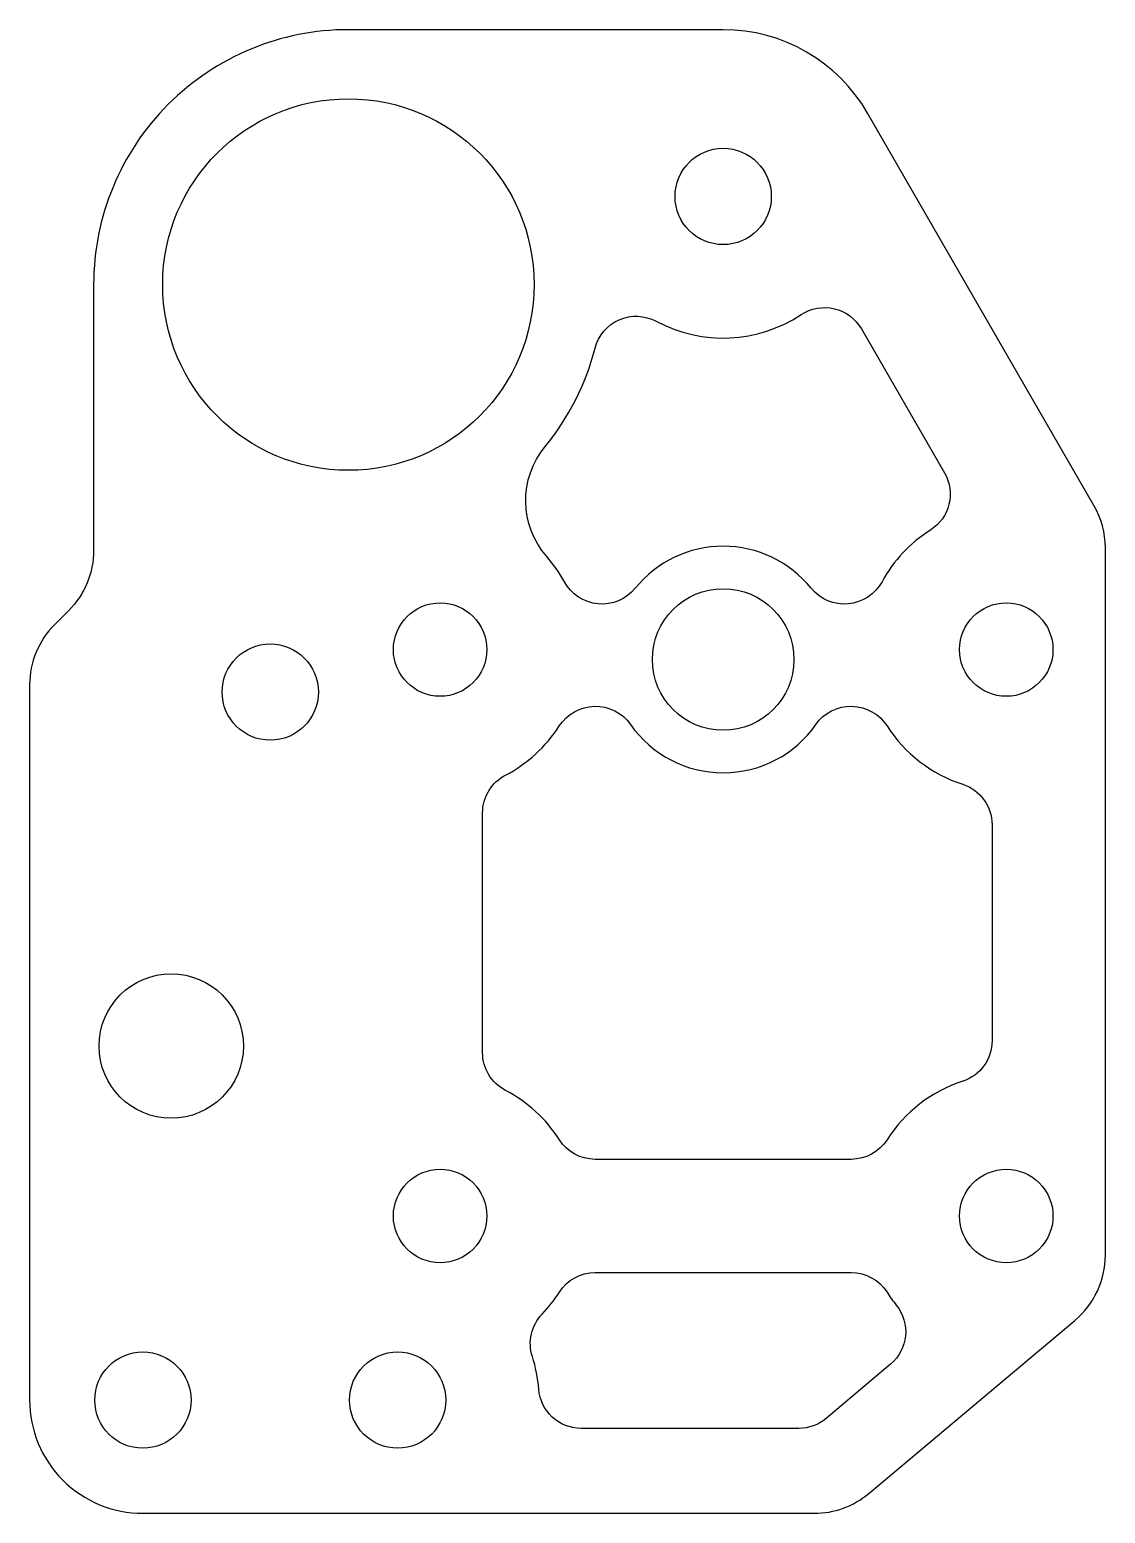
# Model space of a CAD drawing. Header units: millimetres. Extents: x -24.5 to 13.5, y -20.5 to 31.9.
import ezdxf

# ---------------------------------------------------------------- set-up
doc = ezdxf.new("R2010")
doc.units = ezdxf.units.MM
doc.layers.get('0').update_dxf_attribs({"linetype": 'CONTINUOUS'})

msp = doc.modelspace()

# ---------------------------------------------------------------- linework, layer by layer
for points in [[(3.216, -20.5, 0.176327), (5.144, -19.798), (12.428, -13.686, 0.221695), (13.5, -11.388), (13.5, 13.593, 0.131652), (13.098, 15.093), (5.101, 28.945, 0.267949), (0, 31.89), (-13.24, 31.89, 0.414214), (-22.24, 22.89), (-22.24, 13.503, -0.198912), (-23.119, 11.381), (-23.621, 10.879, 0.198912), (-24.5, 8.757), (-24.5, -16.5, 0.414214), (-20.5, -20.5)], [(-6.291, 17.17, 0.109609), (-4.524, 20.646, -0.486443), (-2.363, 21.594, 0.275639), (2.755, 21.828, -0.431909), (4.881, 21.326), (7.818, 16.239, -0.402084), (7.322, 14.222, 0.127142), (5.611, 12.396, -0.533639), (3.108, 12.168, 0.476744), (-3.108, 12.168, -0.533639), (-5.611, 12.396, 0.054629), (-6.235, 13.29, -0.36695)], [(-5.787, -7.308, 0.131362), (-7.692, -5.564, -0.279739), (-8.5, -4.234), (-8.5, 4.234, -0.279739), (-7.692, 5.564, 0.131078), (-5.79, 7.303, -0.533639), (-3.276, 7.355, 0.520428), (3.276, 7.355, -0.533639), (5.79, 7.303, 0.173795), (8.462, 5.243, -0.325305), (9.5, 3.815), (9.5, -3.815, -0.325305), (8.462, -5.243, 0.174082), (5.787, -7.308, -0.255924), (4.523, -8), (-4.523, -8, -0.255924)], [(-6.395, -13.465, 0.049297), (-5.787, -12.692, -0.255924), (-4.523, -12), (4.523, -12, -0.255924), (5.787, -12.692, 0.02794), (6.113, -13.145, -0.409013), (5.911, -15.238), (3.634, -17.149, -0.176327), (2.67, -17.5), (-5.019, -17.5, -0.391837), (-6.515, -16.115, 0.058828), (-6.741, -14.965, -0.276134)]]:
    msp.add_lwpolyline(points, format="xyb", close=True)
for centre, radius in [((-13.24, 22.89), 6.56), ((0, 26), 1.7), ((0, 9.65), 2.5), ((-10, 10), 1.65), ((10, 10), 1.65), ((-16, 8.5), 1.7), ((-19.5, -4), 2.55), ((-10, -10), 1.65), ((10, -10), 1.65), ((-20.5, -16.5), 1.7), ((-11.5, -16.5), 1.7)]:
    msp.add_circle(centre, radius)

doc.saveas('drawing.dxf')
